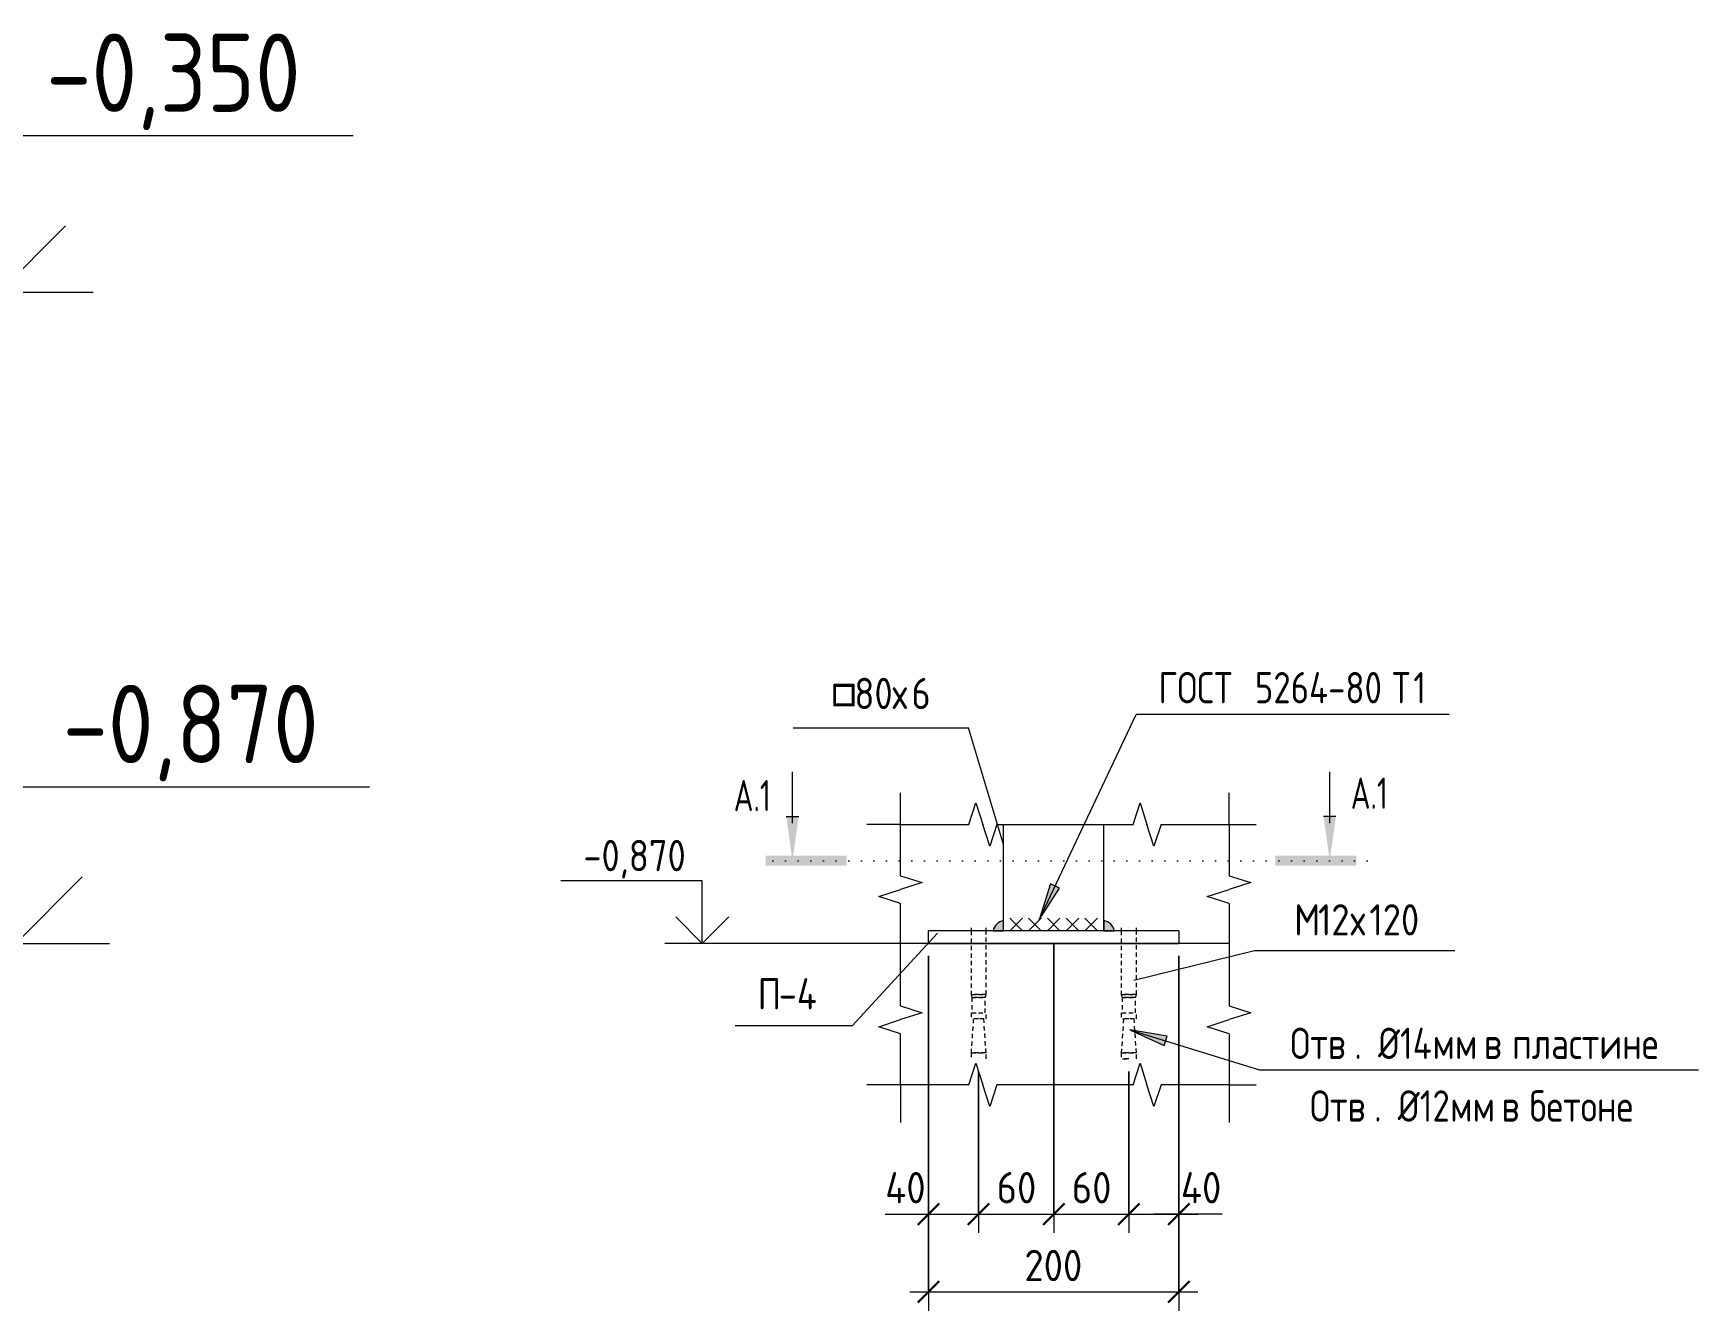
# Model space of a CAD drawing. Header units: millimetres. Extents: x 1343 to 81479, y -38120 to 27770.
# Drawn here: x 24697 to 26027, y -1163 to -143 of the extents above; entities that cross this region are included whole.
import ezdxf

# ---------------------------------------------------------------- set-up
doc = ezdxf.new("R2010")
doc.units = ezdxf.units.MM
doc.linetypes.add('01 Штриховая _4 мм_', pattern=[6, 3.5, -2.5])
doc.linetypes.add('04 Пунктир 10мм', pattern=[10, 0, -10])
for name, color, linetype, lineweight in [('AA_Dim', 7, 'Continuous', 9), ('AA_Dim-10', 7, 'Continuous', 9), ('AA_Linii', 7, 'Continuous', 9), ('AA_Oformlenie', 7, 'Continuous', 9), ('AA_Razrez', 7, 'Continuous', 9), ('AA_Vinoska', 7, 'Continuous', 9), ('AA_Visotnaya otmetka', 7, 'Continuous', 9), ('AF_Balki', 7, 'Continuous', 20), ('AF_Stena_Опалубка', 253, 'Continuous', 20), ('KR_Colonna_KG', 7, 'Continuous', 20), ('KR_Detal', 7, 'Continuous', 20)]:
    doc.layers.add(name, color=color, linetype=linetype, lineweight=lineweight)
doc.styles.add('GOST Common_1', font='GOST_Common.ttf', dxfattribs={"width": 0.85, "height": 25})
doc.styles.add('ISOCPEUR', font='isocpeur.TTF', dxfattribs={"width": 0.85, "height": 62.5})
doc.styles.add('ISOCPEUR_10', font='isocpeur.TTF', dxfattribs={"width": 0.7, "height": 25})
doc.styles.add('ISOCPEUR_11', font='isocpeur.TTF', dxfattribs={"width": 0.85, "height": 25})
doc.styles.add('ISOCPEUR_12', font='isocpeur.TTF', dxfattribs={"width": 0.85, "height": 25})
doc.styles.add('ISOCPEUR_13', font='isocpeur.TTF', dxfattribs={"width": 0.9, "height": 25})
doc.dimstyles.new('05_Округл_5мм__прозр__1', dxfattribs={"dimscale": 304.8, "dimtxt": 25.068874, "dimasz": 0.055774, "dimexe": 0.049213, "dimexo": 0.032808, "dimgap": 0.003281, "dimtad": 1, "dimdec": 0, "dimrnd": 5, "dimdsep": 46, "dimtxsty": 'ISOCPEUR_13', "dimblk1": 'OBLIQUE', "dimblk2": 'OBLIQUE', "dimsah": 1, "dimcen": 0.09, "dimdle": 0.049213, "dimazin": 0, "dimtfac": 1, "dimtdec": 4, "dimtix": 1, "dimtmove": 1, "dimatfit": 3, "dimfxl": 1, "dimtvp": 1, "dimtolj": 1, "dimtzin": 0, "dimlwd": 18, "dimlwe": 18, "dimarcsym": 2})
doc.dimstyles.new('05_Округл_5мм__прозр__2', dxfattribs={"dimscale": 304.8, "dimtxt": 25.068874, "dimasz": 0.055774, "dimexe": 0.049213, "dimexo": 0.032808, "dimgap": 0.003281, "dimtad": 1, "dimdec": 0, "dimrnd": 5, "dimdsep": 46, "dimtxsty": 'ISOCPEUR_13', "dimblk1": 'OBLIQUE', "dimblk2": 'OBLIQUE', "dimsah": 1, "dimcen": 0.09, "dimdle": 0.049213, "dimazin": 0, "dimtfac": 1, "dimtdec": 4, "dimtix": 1, "dimtmove": 0, "dimatfit": 3, "dimfxl": 1, "dimtvp": 1, "dimtolj": 1, "dimtzin": 0, "dimlwd": 18, "dimlwe": 18, "dimarcsym": 2})

# ---------------------------------------------------------------- blocks, each defined once
blk = doc.blocks.new('354_Прокат Лист _НесКаркас_РабПлоск_ - 354_Прокат Лист _НесКаркас_РабПлоск_-4002182-КР_УЗ_Км_А')
at = {"layer": 'AF_Balki'}
for p, q in [((2070, -870), (2070, -860)), ((2270, -860), (2070, -860)), ((2270, -860), (2270, -870)), ((2070, -870), (2270, -870))]:
    blk.add_line(p, q, dxfattribs=at)
blk = doc.blocks.new('354_Анкер клиновой _СоедНесК_РабПлоск_ - M12x120_20-3827929-КР_УЗ_Км_А')
at = {"layer": 'KR_Detal', "lineweight": 9}
for p, q in [((2104, -857.5), (2104, -860)), ((2110, -857.5), (2110, -857.5)), ((2110, -857.5), (2110, -857.5)), ((2116, -860), (2116, -857.5))]:
    blk.add_line(p, q, dxfattribs=at)
at = {"layer": 'KR_Detal', "linetype": '01 Штриховая _4 мм_', "lineweight": 9}
for p, q in [((2104, -860), (2104, -910.9)), ((2116, -910.9), (2116, -860)), ((2104, -910.9), (2104.6, -913.3)), ((2110, -910.9), (2104.1, -910.9)), ((2104.1, -910.9), (2110, -910.9)), ((2104.6, -913.3), (2104.6, -925.5)), ((2110, -913.3), (2104.7, -913.3)), ((2104.7, -913.3), (2110, -913.3)), ((2110, -910.9), (2115.9, -910.9)), ((2115.9, -910.9), (2110, -910.9)), ((2110, -913.3), (2115.3, -913.3)), ((2115.3, -913.3), (2110, -913.3)), ((2115.4, -913.3), (2116, -910.9)), ((2115.4, -925.5), (2115.4, -913.3)), ((2104, -925.5), (2104, -930.3)), ((2105.8, -930.3), (2104, -957.5)), ((2104.5, -925.5), (2110, -925.5)), ((2110, -930.3), (2105.8, -930.3)), ((2110, -925.5), (2115.5, -925.5)), ((2114.2, -930.3), (2110, -930.3)), ((2116, -957.5), (2114.2, -930.3)), ((2116, -930.3), (2116, -925.5)), ((2104, -957.5), (2104, -962.3)), ((2110, -957.5), (2104.1, -957.5)), ((2104.1, -957.5), (2110, -957.5)), ((2110, -957.5), (2115.9, -957.5)), ((2115.9, -957.5), (2110, -957.5)), ((2110, -962.3), (2110, -962.3)), ((2110, -962.3), (2110, -962.3)), ((2116, -962.3), (2116, -957.5))]:
    blk.add_line(p, q, dxfattribs=at)
blk = doc.blocks.new('354_Анкер клиновой _СоедНесК_РабПлоск_ - M12x120_20-3843482-КР_УЗ_Км_А')
at = {"layer": 'KR_Detal', "lineweight": 9}
for p, q in [((2104, -857.5), (2104, -860)), ((2110, -857.5), (2110, -857.5)), ((2110, -857.5), (2110, -857.5)), ((2116, -860), (2116, -857.5))]:
    blk.add_line(p, q, dxfattribs=at)
at = {"layer": 'KR_Detal', "linetype": '01 Штриховая _4 мм_', "lineweight": 9}
for p, q in [((2104, -860), (2104, -910.9)), ((2116, -910.9), (2116, -860)), ((2104, -910.9), (2104.6, -913.3)), ((2110, -910.9), (2104.1, -910.9)), ((2104.1, -910.9), (2110, -910.9)), ((2104.6, -913.3), (2104.6, -925.5)), ((2110, -913.3), (2104.7, -913.3)), ((2104.7, -913.3), (2110, -913.3)), ((2110, -910.9), (2115.9, -910.9)), ((2115.9, -910.9), (2110, -910.9)), ((2110, -913.3), (2115.3, -913.3)), ((2115.3, -913.3), (2110, -913.3)), ((2115.4, -913.3), (2116, -910.9)), ((2115.4, -925.5), (2115.4, -913.3)), ((2104, -925.5), (2104, -930.3)), ((2105.8, -930.3), (2104, -957.5)), ((2104.5, -925.5), (2110, -925.5)), ((2110, -930.3), (2105.8, -930.3)), ((2110, -925.5), (2115.5, -925.5)), ((2114.2, -930.3), (2110, -930.3)), ((2116, -957.5), (2114.2, -930.3)), ((2116, -930.3), (2116, -925.5)), ((2104, -957.5), (2104, -962.3)), ((2110, -957.5), (2104.1, -957.5)), ((2104.1, -957.5), (2110, -957.5)), ((2110, -957.5), (2115.9, -957.5)), ((2115.9, -957.5), (2110, -957.5)), ((2110, -962.3), (2110, -962.3)), ((2110, -962.3), (2110, -962.3)), ((2116, -962.3), (2116, -957.5))]:
    blk.add_line(p, q, dxfattribs=at)
blk = doc.blocks.new('354_Анкер клиновой _СоедНесК_РабПлоск_ - M12x120_20-V12-КР_УЗ_Км_А')
at = {"layer": 'KR_Detal', "lineweight": 9}
for p, q in [((2224, -857.5), (2224, -860)), ((2230, -857.5), (2230, -857.5)), ((2230, -857.5), (2230, -857.5)), ((2236, -860), (2236, -857.5))]:
    blk.add_line(p, q, dxfattribs=at)
at = {"layer": 'KR_Detal', "linetype": '01 Штриховая _4 мм_', "lineweight": 9}
for p, q in [((2224, -860), (2224, -910.9)), ((2236, -910.9), (2236, -860)), ((2224, -910.9), (2224.6, -913.3)), ((2224.8, -910.9), (2224.1, -910.9)), ((2224.1, -910.9), (2230, -910.9)), ((2224.6, -913.3), (2224.6, -925.5)), ((2230, -913.3), (2224.7, -913.3)), ((2224.7, -913.3), (2230, -913.3)), ((2230, -910.9), (2224.9, -910.9)), ((2230, -910.9), (2235.9, -910.9)), ((2235.9, -910.9), (2230, -910.9)), ((2230, -913.3), (2235.3, -913.3)), ((2234.6, -913.3), (2230, -913.3)), ((2235.3, -913.3), (2234.7, -913.3)), ((2235.4, -913.3), (2236, -910.9)), ((2235.4, -925.5), (2235.4, -913.3)), ((2224, -925.5), (2224, -930.3)), ((2225.8, -930.3), (2224, -957.5)), ((2224.5, -925.5), (2230, -925.5)), ((2230, -930.3), (2224.8, -930.3)), ((2224.9, -930.3), (2225.8, -930.3)), ((2230, -925.5), (2235.5, -925.5)), ((2234.2, -930.3), (2230, -930.3)), ((2236, -957.5), (2234.2, -930.3)), ((2236, -930.3), (2236, -925.5)), ((2224, -957.5), (2224, -962.3)), ((2224.8, -957.5), (2224.1, -957.5)), ((2224.1, -957.5), (2230, -957.5)), ((2230, -962.3), (2224.8, -962.3)), ((2230, -957.5), (2224.9, -957.5)), ((2224.9, -962.3), (2230, -962.3)), ((2230, -957.5), (2235.9, -957.5)), ((2235.9, -957.5), (2230, -957.5)), ((2230, -962.3), (2230, -962.3)), ((2236, -962.3), (2236, -957.5))]:
    blk.add_line(p, q, dxfattribs=at)
blk = doc.blocks.new('354_Анкер клиновой _СоедНесК_РабПлоск_ - M12x120_20-V13-КР_УЗ_Км_А')
at = {"layer": 'KR_Detal', "lineweight": 9}
for p, q in [((2224, -857.5), (2224, -860)), ((2230, -857.5), (2230, -857.5)), ((2230, -857.5), (2230, -857.5)), ((2236, -860), (2236, -857.5))]:
    blk.add_line(p, q, dxfattribs=at)
at = {"layer": 'KR_Detal', "linetype": '01 Штриховая _4 мм_', "lineweight": 9}
for p, q in [((2224, -860), (2224, -910.9)), ((2236, -910.9), (2236, -860)), ((2224, -910.9), (2224.6, -913.3)), ((2224.8, -910.9), (2224.1, -910.9)), ((2224.1, -910.9), (2230, -910.9)), ((2224.6, -913.3), (2224.6, -925.5)), ((2230, -913.3), (2224.7, -913.3)), ((2224.7, -913.3), (2230, -913.3)), ((2230, -910.9), (2224.9, -910.9)), ((2230, -910.9), (2235.9, -910.9)), ((2235.9, -910.9), (2230, -910.9)), ((2230, -913.3), (2235.3, -913.3)), ((2234.6, -913.3), (2230, -913.3)), ((2235.3, -913.3), (2234.7, -913.3)), ((2235.4, -913.3), (2236, -910.9)), ((2235.4, -925.5), (2235.4, -913.3)), ((2224, -925.5), (2224, -930.3)), ((2225.8, -930.3), (2224, -957.5)), ((2224.5, -925.5), (2230, -925.5)), ((2230, -930.3), (2224.8, -930.3)), ((2224.9, -930.3), (2225.8, -930.3)), ((2230, -925.5), (2235.5, -925.5)), ((2234.2, -930.3), (2230, -930.3)), ((2236, -957.5), (2234.2, -930.3)), ((2236, -930.3), (2236, -925.5)), ((2224, -957.5), (2224, -962.3)), ((2224.8, -957.5), (2224.1, -957.5)), ((2224.1, -957.5), (2230, -957.5)), ((2230, -962.3), (2224.8, -962.3)), ((2230, -957.5), (2224.9, -957.5)), ((2224.9, -962.3), (2230, -962.3)), ((2230, -957.5), (2235.9, -957.5)), ((2235.9, -957.5), (2230, -957.5)), ((2230, -962.3), (2230, -962.3)), ((2236, -962.3), (2236, -957.5))]:
    blk.add_line(p, q, dxfattribs=at)
blk = doc.blocks.new('011_Прямоугольник обрыва _ЭлУзла_ - 011_Прямоугольник обрыва _ЭлУзла_-4009810-КР_УЗ_Км_А')
at = {"layer": 'AA_Oformlenie'}
for p, q in [((2047.8, -816), (2047.8, -775)), ((2047.8, -775), (2102.3, -775)), ((2124.6, -775), (2233.4, -775)), ((2255.7, -775), (2310, -775)), ((2310, -775), (2310, -816)), ((2047.8, -919.9), (2047.8, -838.2)), ((2310, -838.2), (2310, -919.9)), ((2047.8, -982.9), (2047.8, -942.2)), ((2310, -942.2), (2310, -982.9)), ((2102.3, -982.9), (2047.8, -982.9)), ((2233.4, -982.9), (2124.6, -982.9)), ((2310, -982.9), (2255.7, -982.9))]:
    blk.add_line(p, q, dxfattribs=at)
blk = doc.blocks.new('Последовательность узлов - Сплошная 2мм М5-2304530-КР_УЗ_Км_А')
at = {"layer": 'AA_Oformlenie'}
for p, q in [((2145, -850), (2135, -860)), ((2135, -850), (2145, -860)), ((2160, -850), (2150, -860)), ((2150, -850), (2160, -860)), ((2175, -850), (2165, -860)), ((2165, -850), (2175, -860)), ((2190, -850), (2180, -860)), ((2180, -850), (2190, -860)), ((2205, -850), (2195, -860)), ((2195, -850), (2205, -860)), ((2150, -860), (2130, -860)), ((2165, -860), (2145, -860)), ((2180, -860), (2160, -860)), ((2195, -860), (2175, -860)), ((2210, -860), (2190, -860))]:
    blk.add_line(p, q, dxfattribs=at)
blk = doc.blocks.new('Высотные отметки - Стрелка вверх-400292-КР_РЗ_Км_3')
at = {"layer": 'AA_Vinoska'}
for p, q in [((-23486.6, -25), (-23769.1, -25)), ((-23486.6, -150), (-23486.6, -25)), ((-23486.6, -150), (-23539.6, -97)), ((-23486.6, -150), (-23433.5, -97)), ((-23411.6, -150), (-23561.6, -150))]:
    blk.add_line(p, q, dxfattribs=at)
blk = doc.blocks.new('010_Текст с выноской - Текст 2 строки _стрелка_-4009815-КР_УЗ_Км_А')
at = {"layer": 'AA_Vinoska'}
blk.add_line((2485.9, -687.2), (2235.9, -687.2), dxfattribs=at)
blk = doc.blocks.new('Вид узла - Номер узла_ сзади-394133-КР_УЗ_Км_А')
at = {"layer": 'AA_Razrez'}
for points in [[(1966.4, -768.7), (1956.4, -768.7), (1961.4, -804)], [(2004.7, -808), (2004.7, -800.1), (1940.1, -800.1), (1940.1, -808)]]:
    blk.add_hatch(color=256, dxfattribs=at).paths.add_polyline_path(points)
for p, q in [((1961.4, -774), (1961.4, -733)), ((1956.4, -768.7), (1966.4, -768.7))]:
    blk.add_line(p, q, dxfattribs=at)
blk = doc.blocks.new('Вид узла - Номер узла_ спереди-394134-КР_УЗ_Км_А')
at = {"layer": 'AA_Razrez'}
for points in [[(2385.5, -768.7), (2395.4, -768.7), (2390.4, -804)], [(2347.1, -808), (2347.1, -800.1), (2411.7, -800.1), (2411.7, -808)]]:
    blk.add_hatch(color=256, dxfattribs=at).paths.add_polyline_path(points)
for p, q in [((2390.4, -774), (2390.4, -733)), ((2395.4, -768.7), (2385.5, -768.7))]:
    blk.add_line(p, q, dxfattribs=at)
blk = doc.blocks.new('010_Текст с выноской - Текст 2 строки _стрелка_-4009833-КР_УЗ_Км_А')
at = {"layer": 'AA_Vinoska'}
blk.add_line((2685, -971.2), (2335, -971.2), dxfattribs=at)
blk = doc.blocks.new('043_М_КолонныКМ - ПрефиксНаименование_дп14-3915279-КР_УЗ_Км_А')
at = {"layer": 'AA_Vinoska'}
blk.add_line((1961.9, -698), (2101.9, -698), dxfattribs=at)
blk = doc.blocks.new('043_М_Балки_Полка - Позиция_дп8-3915677-КР_УЗ_Км_А')
at = {"layer": 'AA_Vinoska'}
blk.add_line((1915.7, -935.7), (1995.7, -935.7), dxfattribs=at)
blk = doc.blocks.new('043_М_Балки_Полка_СоедНК_ - Наименование краткое_дп16-3923324-КР_УЗ_Км_А')
at = {"layer": 'AA_Vinoska'}
blk.add_line((2330.2, -875.8), (2490.2, -875.8), dxfattribs=at)
blk = doc.blocks.new('DIMBLOCK33-КР_УЗ_Км_А')
at = {"layer": 'AA_Dim-10', "lineweight": 18}
for p, q in [((25411.8, -880), (25411.8, -1101.2)), ((25411.8, -1086.2), (25411.8, -880)), ((25451.8, -972.3), (25451.8, -1101.2)), ((25451.8, -1086.2), (25451.8, -972.3)), ((25377.2, -1086.2), (25420.3, -1086.2)), ((25396.8, -1086.2), (25451.8, -1086.2)), ((25420.3, -1086.2), (25431.8, -1086.2))]:
    blk.add_line(p, q, dxfattribs=at)
at = {"layer": 'AA_Dim-10', "lineweight": 30}
for p, q in [((25411.8, -1086.2), (25403.3, -1094.7)), ((25411.8, -1086.2), (25420.3, -1077.7)), ((25451.8, -1086.2), (25443.3, -1094.7)), ((25451.8, -1086.2), (25460.3, -1077.7))]:
    blk.add_line(p, q, dxfattribs=at)
at = {"layer": 'AA_Dim-10', "color": 0, "lineweight": 18, "insert": (25377.2, -1052.6), "char_height": 25, "width": 39.732, "attachment_point": 1, "line_spacing_factor": 1.135194, "style": 'ISOCPEUR_13'}
blk.add_mtext('40', dxfattribs=at)
blk = doc.blocks.new('_Oblique')
at = {"color": 0, "linetype": 'ByBlock', "lineweight": -2}
blk.add_line((-0.5, -0.5), (0.5, 0.5), dxfattribs=at)
blk = doc.blocks.new('DIMBLOCK34-КР_УЗ_Км_А')
at = {"layer": 'AA_Dim-10', "lineweight": 18}
for p, q in [((25511.8, -870), (25511.8, -1101.2)), ((25511.8, -1086.2), (25511.8, -870)), ((25451.8, -972.3), (25451.8, -1101.2)), ((25451.8, -1086.2), (25451.8, -972.3)), ((25451.8, -1086.2), (25511.8, -1086.2))]:
    blk.add_line(p, q, dxfattribs=at)
at = {"layer": 'AA_Dim-10', "lineweight": 30}
for p, q in [((25451.8, -1086.2), (25443.3, -1094.7)), ((25451.8, -1086.2), (25460.3, -1077.7)), ((25511.8, -1086.2), (25503.3, -1094.7)), ((25511.8, -1086.2), (25520.3, -1077.7))]:
    blk.add_line(p, q, dxfattribs=at)
at = {"layer": 'AA_Dim-10', "color": 0, "lineweight": 18, "insert": (25466.2, -1052.6), "char_height": 25, "width": 37.461, "attachment_point": 1, "line_spacing_factor": 1.135194, "style": 'ISOCPEUR_13'}
blk.add_mtext('60', dxfattribs=at)
blk = doc.blocks.new('DIMBLOCK35-КР_УЗ_Км_А')
at = {"layer": 'AA_Dim-10', "lineweight": 18}
for p, q in [((25511.8, -870), (25511.8, -1101.2)), ((25511.8, -1086.2), (25511.8, -870)), ((25571.8, -972.3), (25571.8, -1101.2)), ((25571.8, -1086.2), (25571.8, -972.3)), ((25511.8, -1086.2), (25571.8, -1086.2))]:
    blk.add_line(p, q, dxfattribs=at)
at = {"layer": 'AA_Dim-10', "lineweight": 30}
for p, q in [((25511.8, -1086.2), (25503.3, -1094.7)), ((25511.8, -1086.2), (25520.3, -1077.7)), ((25571.8, -1086.2), (25563.3, -1094.7)), ((25571.8, -1086.2), (25580.3, -1077.7))]:
    blk.add_line(p, q, dxfattribs=at)
at = {"layer": 'AA_Dim-10', "color": 0, "lineweight": 18, "insert": (25526.2, -1052.6), "char_height": 25, "width": 37.461, "attachment_point": 1, "line_spacing_factor": 1.135194, "style": 'ISOCPEUR_13'}
blk.add_mtext('60', dxfattribs=at)
blk = doc.blocks.new('DIMBLOCK36-КР_УЗ_Км_А')
at = {"layer": 'AA_Dim-10', "lineweight": 18}
for p, q in [((25611.8, -880), (25611.8, -1101.2)), ((25611.8, -1086.2), (25611.8, -880)), ((25571.8, -972.3), (25571.8, -1101.2)), ((25571.8, -1086.2), (25571.8, -972.3)), ((25571.8, -1086.2), (25626.8, -1086.2)), ((25603.3, -1086.2), (25591.8, -1086.2)), ((25646.4, -1086.2), (25603.3, -1086.2))]:
    blk.add_line(p, q, dxfattribs=at)
at = {"layer": 'AA_Dim-10', "lineweight": 30}
for p, q in [((25571.8, -1086.2), (25563.3, -1094.7)), ((25571.8, -1086.2), (25580.3, -1077.7)), ((25611.8, -1086.2), (25603.3, -1094.7)), ((25611.8, -1086.2), (25620.3, -1077.7))]:
    blk.add_line(p, q, dxfattribs=at)
at = {"layer": 'AA_Dim-10', "color": 0, "lineweight": 18, "insert": (25613.3, -1052.6), "char_height": 25, "width": 39.732, "attachment_point": 1, "line_spacing_factor": 1.135194, "style": 'ISOCPEUR_13'}
blk.add_mtext('40', dxfattribs=at)
blk = doc.blocks.new('DIMBLOCK37-КР_УЗ_Км_А')
at = {"layer": 'AA_Dim-10', "lineweight": 18}
for p, q in [((25411.8, -880), (25411.8, -1163.3)), ((25411.8, -1148.3), (25411.8, -880)), ((25611.8, -880), (25611.8, -1163.3)), ((25611.8, -1148.3), (25611.8, -880)), ((25396.8, -1148.3), (25626.8, -1148.3))]:
    blk.add_line(p, q, dxfattribs=at)
at = {"layer": 'AA_Dim-10', "lineweight": 30}
for p, q in [((25411.8, -1148.3), (25420.3, -1139.8)), ((25611.8, -1148.3), (25620.3, -1139.8)), ((25411.8, -1148.3), (25403.3, -1156.8)), ((25611.8, -1148.3), (25603.3, -1156.8))]:
    blk.add_line(p, q, dxfattribs=at)
at = {"layer": 'AA_Dim-10', "color": 0, "lineweight": 18, "insert": (25488.4, -1114.7), "char_height": 25, "width": 56.192, "attachment_point": 1, "line_spacing_factor": 1.135194, "style": 'ISOCPEUR_13'}
blk.add_mtext('200', dxfattribs=at)
blk = doc.blocks.new('Высотные отметки - Стрелка вверх-400292-КР_УЗ_Км_А')
at = {"layer": 'AA_Vinoska'}
for p, q in [((1889.4, -820), (1776.4, -820)), ((1889.4, -870), (1889.4, -820)), ((1889.4, -870), (1868.2, -848.8)), ((1889.4, -870), (1910.6, -848.8)), ((1919.4, -870), (1859.4, -870))]:
    blk.add_line(p, q, dxfattribs=at)

msp = doc.modelspace()

# ---------------------------------------------------------------- hatches: boundary and pattern name
at = {"layer": 'AA_Oformlenie'}
h = msp.add_hatch(color=256, dxfattribs=at)
h.paths.add_polyline_path([(25551.7764, -860), (25560.1878, -860), (25559.4491, -857.6152), (25558.1428, -855.4877), (25556.3502, -853.7501), (25554.183, -852.5107), (25551.7764, -851.8467)])
h.paths.add_polyline_path([(25471.7764, -860), (25471.7764, -851.8467), (25469.3698, -852.5107), (25467.2026, -853.7501), (25465.41, -855.4877), (25464.1036, -857.6152), (25463.365, -860)])
at = {"layer": 'AA_Vinoska'}
for points in [[(25500.0843, -851.2612), (25516.4748, -825.826), (25509.3331, -822.4505)], [(25572.5033, -939.0044), (25600.0074, -951.6188), (25602.335, -944.0704)]]:
    msp.add_hatch(color=256, dxfattribs=at).paths.add_polyline_path(points)

# ---------------------------------------------------------------- linework, layer by layer
at = {"layer": 'AA_Linii'}
for p, q in [((25463.365, -860), (25471.7764, -860)), ((25471.7764, -860), (25471.7764, -851.8467)), ((25551.7764, -851.8467), (25551.7764, -860)), ((25551.7764, -860), (25560.1878, -860))]:
    msp.add_line(p, q, dxfattribs=at)
for centre, start, end in [((25473.2119, -861.7431), 98.2534178, 169.9613345), ((25550.3409, -861.7431), 10.0386655, 81.7465822)]:
    msp.add_arc(centre, 10, start, end, dxfattribs=at)
at = {"layer": 'AA_Razrez', "linetype": '04 Пунктир 10мм'}
msp.add_line((25762.1933, -804.0068), (25273.1905, -804.0068), dxfattribs=at)
at = {"layer": 'AA_Vinoska'}
for p, q in [((25500.0843, -851.2612), (25577.6331, -687.1883)), ((25471.5847, -791.1502), (25443.7165, -697.9623)), ((25389.536, -775), (25389.536, -749.7207)), ((25444.0961, -775), (25449.5961, -757.6795)), ((25449.5961, -757.6795), (25455.0961, -775)), ((25575.2163, -775), (25580.7163, -757.6795)), ((25580.7163, -757.6795), (25586.2163, -775)), ((25651.7764, -775), (25651.7764, -749.7207)), ((25389.536, -775), (25362.6661, -775)), ((25460.727, -792.33), (25455.0961, -775)), ((25466.3578, -775), (25460.727, -792.33)), ((25591.8472, -792.33), (25586.2163, -775)), ((25597.478, -775), (25591.8472, -792.33)), ((25651.7764, -775), (25673.5399, -775)), ((25389.536, -815.9788), (25406.8565, -821.4788)), ((25406.8565, -821.4788), (25389.536, -826.9788)), ((25509.3331, -822.4505), (25500.0843, -851.2612)), ((25516.4748, -825.826), (25509.3331, -822.4505)), ((25651.7764, -815.9788), (25669.0969, -821.4788)), ((25669.0969, -821.4788), (25651.7764, -826.9788)), ((25372.206, -832.6097), (25389.536, -826.9788)), ((25389.536, -838.2406), (25372.206, -832.6097)), ((25500.0843, -851.2612), (25516.4748, -825.826)), ((25634.4464, -832.6097), (25651.7764, -826.9788)), ((25651.7764, -838.2406), (25634.4464, -832.6097)), ((25419.072, -861.8308), (25350.787, -935.7318)), ((25575.7349, -899.4648), (25672.0082, -875.8341)), ((25389.536, -919.9365), (25406.8565, -925.4365)), ((25406.8565, -925.4365), (25389.536, -930.9365)), ((25651.7764, -919.9365), (25669.0969, -925.4365)), ((25669.0969, -925.4365), (25651.7764, -930.9365)), ((25350.787, -935.7318), (25337.4607, -935.7318)), ((25372.206, -936.5674), (25389.536, -930.9365)), ((25389.536, -942.1983), (25372.206, -936.5674)), ((25572.5033, -939.0044), (25600.0074, -951.6188)), ((25602.335, -944.0704), (25572.5033, -939.0044)), ((25572.5033, -939.0044), (25676.8106, -971.1691)), ((25600.0074, -951.6188), (25602.335, -944.0704)), ((25634.4464, -936.5674), (25651.7764, -930.9365)), ((25651.7764, -942.1983), (25634.4464, -936.5674)), ((25444.0961, -982.9154), (25449.5961, -965.5949)), ((25449.5961, -965.5949), (25455.0961, -982.9154)), ((25575.2163, -982.9154), (25580.7163, -965.5949)), ((25580.7163, -965.5949), (25586.2163, -982.9154)), ((25389.536, -982.9154), (25362.6661, -982.9154)), ((25389.536, -982.9154), (25389.536, -1012.9154)), ((25460.727, -1000.2454), (25455.0961, -982.9154)), ((25466.3578, -982.9154), (25460.727, -1000.2454)), ((25591.8472, -1000.2454), (25586.2163, -982.9154)), ((25597.478, -982.9154), (25591.8472, -1000.2454)), ((25651.7764, -982.9154), (25651.7764, -1012.9154)), ((25651.7764, -982.9154), (25673.5399, -982.9154))]:
    msp.add_line(p, q, dxfattribs=at)
at = {"layer": 'AA_Visotnaya otmetka'}
for p in [(25231.2073, -870), (25394.0065, -870)]:
    msp.add_line(p, (25231.2073, -870), dxfattribs=at)
at = {"layer": 'AF_Stena_Опалубка'}
msp.add_line((25651.7764, -870), (25389.536, -870), dxfattribs=at)
at = {"layer": 'KR_Colonna_KG'}
for p, q in [((25471.7764, -860), (25471.7764, -775)), ((25551.7764, -860), (25551.7764, -775)), ((25551.7764, -860), (25471.7764, -860))]:
    msp.add_line(p, q, dxfattribs=at)

# ---------------------------------------------------------------- block references
at = {"layer": 'AA_Oformlenie'}
for name in ['011_Прямоугольник обрыва _ЭлУзла_ - 011_Прямоугольник обрыва _ЭлУзла_-4009810-КР_УЗ_Км_А', 'Последовательность узлов - Сплошная 2мм М5-2304530-КР_УЗ_Км_А']:
    msp.add_blockref(name, (23341.7764, 0), dxfattribs=at)
at = {"layer": 'AA_Razrez'}
for name in ['Вид узла - Номер узла_ сзади-394133-КР_УЗ_Км_А', 'Вид узла - Номер узла_ спереди-394134-КР_УЗ_Км_А']:
    msp.add_blockref(name, (23341.7764, 0), dxfattribs=at)
at = {"layer": 'AA_Vinoska'}
for name in ['010_Текст с выноской - Текст 2 строки _стрелка_-4009815-КР_УЗ_Км_А', '043_М_КолонныКМ - ПрефиксНаименование_дп14-3915279-КР_УЗ_Км_А', 'Высотные отметки - Стрелка вверх-400292-КР_УЗ_Км_А', '043_М_Балки_Полка_СоедНК_ - Наименование краткое_дп16-3923324-КР_УЗ_Км_А', '043_М_Балки_Полка - Позиция_дп8-3915677-КР_УЗ_Км_А', '010_Текст с выноской - Текст 2 строки _стрелка_-4009833-КР_УЗ_Км_А']:
    msp.add_blockref(name, (23341.7764, 0), dxfattribs=at)
at = {"layer": 'AA_Visotnaya otmetka', "extrusion": (0, 0, -1)}
for p in [(-1183.1787, -200), (-1196.3169, -720)]:
    msp.add_blockref('Высотные отметки - Стрелка вверх-400292-КР_РЗ_Км_3', p, dxfattribs=at)
at = {"layer": 'AF_Balki'}
msp.add_blockref('354_Прокат Лист _НесКаркас_РабПлоск_ - 354_Прокат Лист _НесКаркас_РабПлоск_-4002182-КР_УЗ_Км_А', (23341.7764, 0), dxfattribs=at)
at = {"layer": 'KR_Detal', "linetype": '01 Штриховая _4 мм_', "lineweight": 9}
for name in ['354_Анкер клиновой _СоедНесК_РабПлоск_ - M12x120_20-3827929-КР_УЗ_Км_А', '354_Анкер клиновой _СоедНесК_РабПлоск_ - M12x120_20-3843482-КР_УЗ_Км_А', '354_Анкер клиновой _СоедНесК_РабПлоск_ - M12x120_20-V12-КР_УЗ_Км_А', '354_Анкер клиновой _СоедНесК_РабПлоск_ - M12x120_20-V13-КР_УЗ_Км_А']:
    msp.add_blockref(name, (23341.7764, 0), dxfattribs=at)

# ---------------------------------------------------------------- texts
at = {"layer": 'AA_Razrez', "char_height": 25, "attachment_point": 1, "style": 'ISOCPEUR_10'}
for s, insert, width in [('\\fISOCPEUR|b0|i0|c204|p34|;\\W.7;А', (25256.2913, -739.4936), 19.080162), ('.1', (25272.034, -739.4936), 16.835437), ('\\fISOCPEUR|b0|i0|c204|p34|;\\W.7;А', (25748.9926, -737.5762), 19.080162), ('.1', (25764.7353, -737.5762), 16.835437)]:
    msp.add_mtext(s, dxfattribs=dict(at, insert=insert, width=width))
at = {"layer": 'AA_Vinoska', "char_height": 25, "attachment_point": 1}
for s, insert, width, style in [('\\fISOCPEUR|b0|i0|c130|p34|;\\W.85;□', (25333.5024, -657.9756), 23.168769, 'ISOCPEUR_11'), ('80', (25352.6186, -657.9756), 36.797456, 'ISOCPEUR_12'), ('\\fISOCPEUR|b0|i0|c204|p34|;\\W.85;6', (25398.16, -657.9756), 18.398728, 'ISOCPEUR_12'), ('ГОСТ', (25595.4027, -653.3652), 77.683519, 'GOST Common_1'), (' 5264-80 ', (25659.4981, -653.3652), 148.552694, 'GOST Common_1'), ('\\fGOST Common|b0|i0|c204|p34|;\\W.85;Т', (25782.0663, -653.3652), 20.443031, 'GOST Common_1'), ('\\fGOST Common|b0|i0|c204|p34|;\\W.85;1', (25798.9335, -653.3652), 12.947253, 'GOST Common_1'), ('\\fISOCPEUR|b0|i0|c204|p34|;\\W.85;х', (25382.9795, -657.9756), 18.398728, 'ISOCPEUR_12'), ('\\fISOCPEUR|b0|i0|c204|p34|;\\W.85;М', (25703.7492, -838.7306), 23.168769, 'ISOCPEUR_12'), ('12', (25722.8654, -838.7306), 31.345981, 'ISOCPEUR_12'), ('\\fISOCPEUR|b0|i0|c204|p34|;\\W.85;х', (25748.7284, -838.7306), 18.398728, 'ISOCPEUR_12'), ('120', (25763.9088, -838.7306), 49.744709, 'ISOCPEUR_12'), ('\\fISOCPEUR|b0|i0|c204|p34|;\\W.85;П', (25275.3392, -897.7966), 20.443031, 'ISOCPEUR_12'), ('-4', (25292.2064, -897.7966), 38.841759, 'ISOCPEUR_12'), ('Отв', (25700.7203, -937.346), 62.010528, 'GOST Common_1'), ('. Ø14', (25751.8841, -937.346), 75.639216, 'GOST Common_1'), ('\\fGOST Common|b0|i0|c204|p34|;\\W.85; ', (25848.027, -937.346), 8.858647, 'GOST Common_1'), ('\\fGOST Common|b0|i0|c204|p34|;\\W.85; ', (25870.5166, -937.346), 8.858647, 'GOST Common_1'), ('мм', (25814.2927, -937.346), 40.886063, 'GOST Common_1'), ('\\fGOST Common|b0|i0|c204|p34|;\\W.85;в', (25855.3361, -937.346), 18.398728, 'GOST Common_1'), ('пластине', (25877.8257, -937.346), 151.278431, 'GOST Common_1'), ('Отв', (25716.4878, -987.346), 62.010528, 'GOST Common_1'), ('. Ø12', (25767.6516, -987.346), 73.594912, 'GOST Common_1'), ('мм', (25828.3734, -987.346), 40.886063, 'GOST Common_1'), ('\\fGOST Common|b0|i0|c204|p34|;\\W.85; ', (25862.1078, -987.346), 8.858647, 'GOST Common_1'), ('\\fGOST Common|b0|i0|c204|p34|;\\W.85;в', (25869.4169, -987.346), 18.398728, 'GOST Common_1'), ('\\fGOST Common|b0|i0|c204|p34|;\\W.85; ', (25884.5974, -987.346), 8.858647, 'GOST Common_1'), ('бетоне', (25891.9065, -987.346), 115.162409, 'GOST Common_1')]:
    msp.add_mtext(s, dxfattribs=dict(at, insert=insert, width=width, style=style))
at = {"layer": 'AA_Visotnaya otmetka', "attachment_point": 1, "line_spacing_factor": 1.135194}
for s, insert, char_height, width, style in [('-0,350', (24707.3021, -143.5801), 62.5, 239.899334, 'ISOCPEUR'), ('-0,870', (24720.4403, -663.5801), 62.5, 239.899334, 'ISOCPEUR'), ('-0,870', (25136.224, -787.432), 25, 95.959734, 'ISOCPEUR_12')]:
    msp.add_mtext(s, dxfattribs=dict(at, insert=insert, char_height=char_height, width=width, style=style))

# ---------------------------------------------------------------- dimensions: what is measured, and where the dimension line sits
at = {"layer": 'AA_Dim', "lineweight": 18}
for base, p1, p2, override, picture, middle in [((25511.7764, -1086.1669), (25451.7764, -962.3), (25511.7764, -860), {"dimpost": '<>', "dimfxl": 118.597175}, 'DIMBLOCK34-КР_УЗ_Км_А', (25481.7764, -1072.6669)), ((25571.7764, -1086.1669), (25511.7764, -860), (25571.7764, -962.3), {"dimpost": '<>', "dimfxl": 118.597175}, 'DIMBLOCK35-КР_УЗ_Км_А', (25541.7764, -1072.6669)), ((25611.7764, -1148.3069), (25411.7764, -870), (25611.7764, -870), {"dimpost": '<>', "dimfxl": 200}, 'DIMBLOCK37-КР_УЗ_Км_А', (25511.7764, -1134.8069))]:
    dim = msp.add_linear_dim(base=base, p1=p1, p2=p2, dimstyle='05_Округл_5мм__прозр__2', override=override, dxfattribs=at)
    dim.commit()
    dim.dimension.update_dxf_attribs({"geometry": picture, "text_midpoint": middle})
for base, p1, p2, picture, middle in [((25451.7764, -1086.1669), (25411.7764, -870), (25451.7764, -962.3), 'DIMBLOCK33-КР_УЗ_Км_А', (25397.0417, -1069.2656)), ((25611.7764, -1086.1669), (25571.7764, -962.3), (25611.7764, -870), 'DIMBLOCK36-КР_УЗ_Км_А', (25633.1331, -1069.2656))]:
    dim = msp.add_linear_dim(base=base, p1=p1, p2=p2, dimstyle='05_Округл_5мм__прозр__1', override={"dimpost": '<>', "dimfxl": 100.594682}, dxfattribs=at)
    dim.commit()
    dim.dimension.update_dxf_attribs({"geometry": picture, "text_midpoint": middle, "dimtype": 160})

doc.saveas('drawing.dxf')
